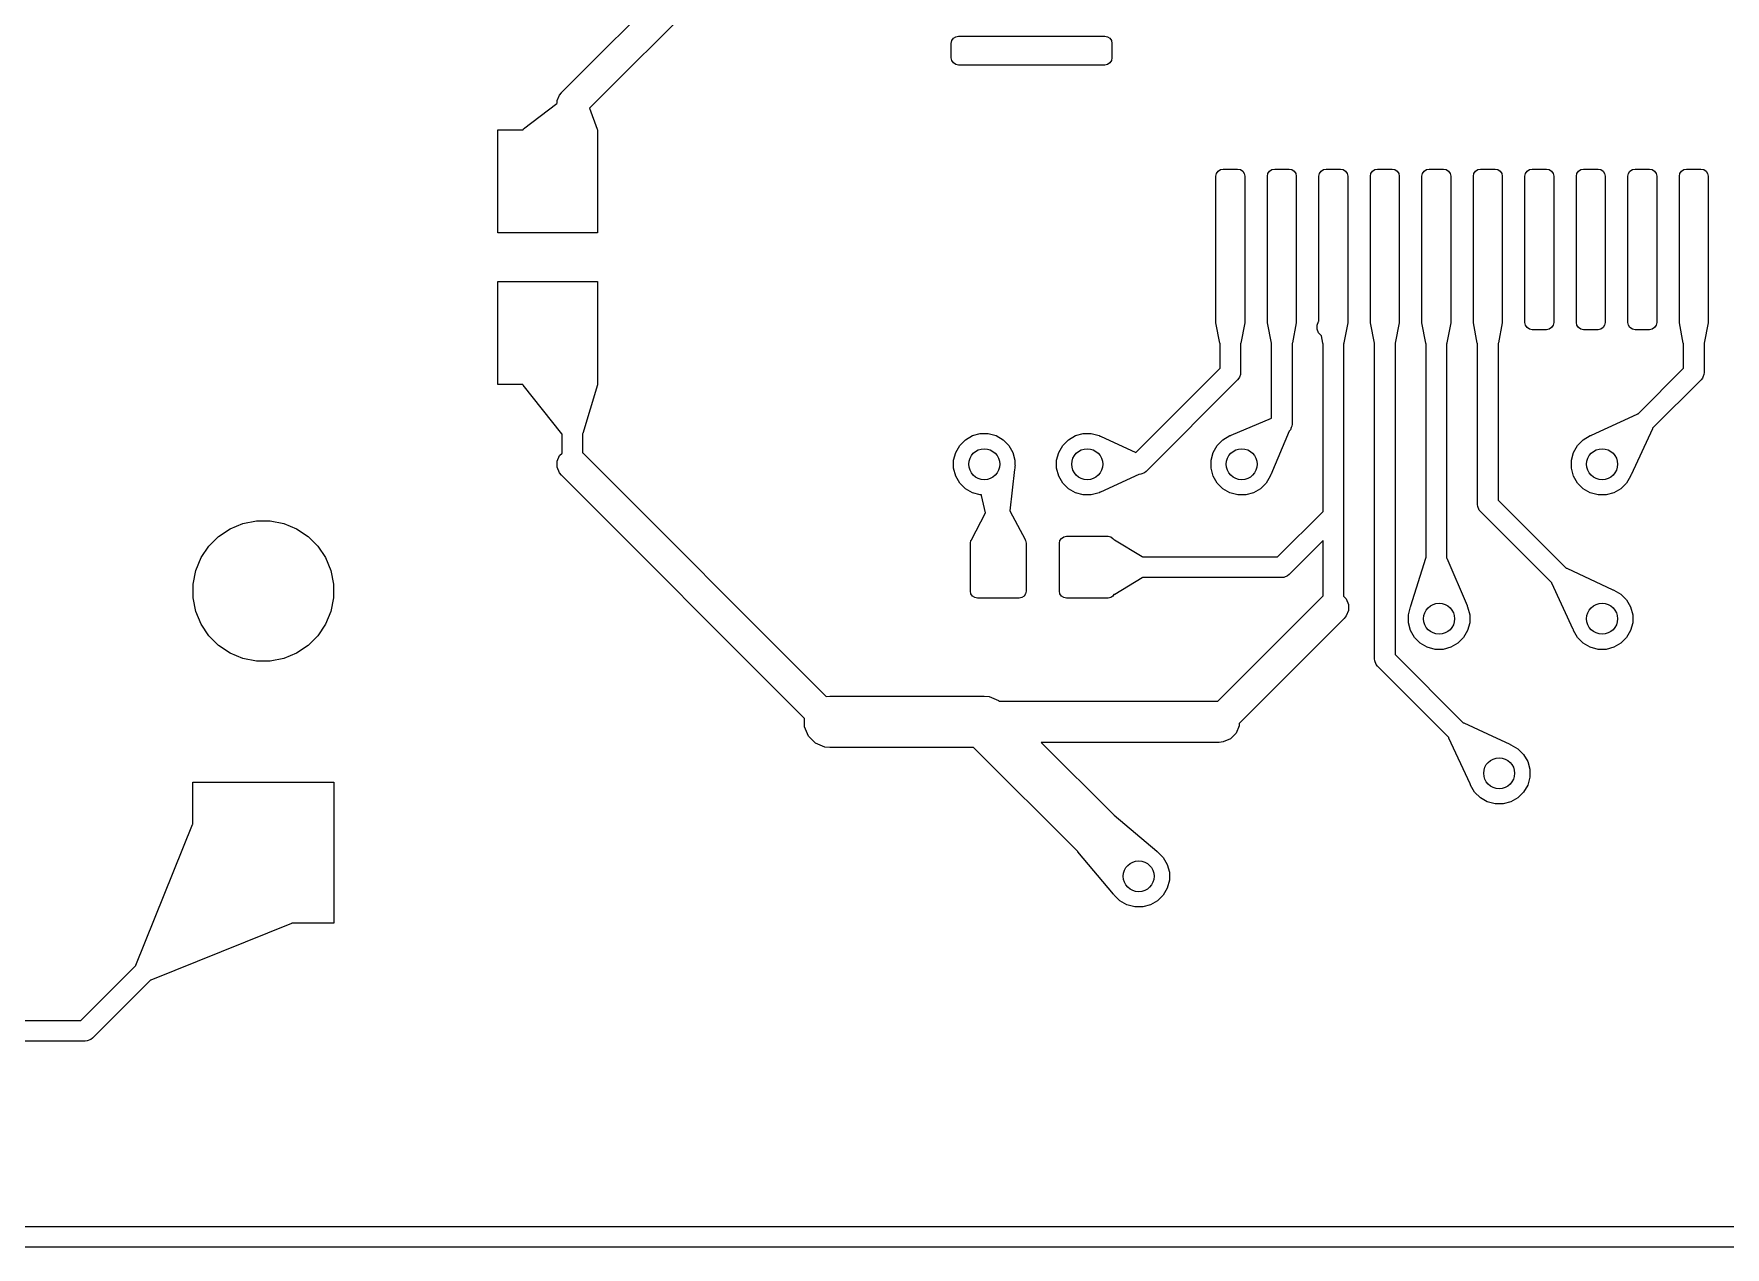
# Model space of a CAD drawing. Header units: inches. Extents: x 2.77 to 6.15, y -3.57 to -1.68.
# Drawn here: x 3.318 to 3.964, y -3.567 to -3.103 of the extents above; entities that cross this region are included whole.
import ezdxf

# ---------------------------------------------------------------- set-up
doc = ezdxf.new("R2010")
doc.units = ezdxf.units.IN
doc.header["$MEASUREMENT"] = 0
doc.layers.add('F.Cu', color=13, linetype='CONTINUOUS', true_color=0xc83434)

msp = doc.modelspace()

# ---------------------------------------------------------------- linework, layer by layer
at = {"layer": 'F.Cu', "linetype": 'CONTINUOUS'}
for p, q in [((3.52546, -3.11973), (3.59878, -3.04641)), ((3.60713, -3.05477), (3.53019, -3.1317)), ((3.6685, -3.10689), (3.66871, -3.10584)), ((3.6685, -3.1124), (3.6685, -3.10689)), ((3.66871, -3.10584), (3.66931, -3.10494)), ((3.66931, -3.10494), (3.67021, -3.10434)), ((3.67021, -3.10434), (3.67126, -3.10413)), ((3.67126, -3.10413), (3.72717, -3.10413)), ((3.72717, -3.10413), (3.72822, -3.10434)), ((3.72822, -3.10434), (3.72911, -3.10494)), ((3.72911, -3.10494), (3.72971, -3.10584)), ((3.72971, -3.10584), (3.72992, -3.10689)), ((3.72992, -3.10689), (3.72992, -3.1124)), ((3.66871, -3.11346), (3.6685, -3.1124)), ((3.66931, -3.11435), (3.66871, -3.11346)), ((3.67021, -3.11495), (3.66931, -3.11435)), ((3.67126, -3.11516), (3.67021, -3.11495)), ((3.72717, -3.11516), (3.67126, -3.11516)), ((3.72822, -3.11495), (3.72717, -3.11516)), ((3.72911, -3.11435), (3.72822, -3.11495)), ((3.72971, -3.11346), (3.72911, -3.11435)), ((3.72992, -3.1124), (3.72971, -3.11346)), ((3.51954, -3.12565), (3.52546, -3.11973)), ((3.52546, -3.11973), (3.52546, -3.11973)), ((3.51783, -3.12877), (3.51871, -3.12664)), ((3.51783, -3.12965), (3.51783, -3.12877)), ((3.51871, -3.12664), (3.51945, -3.12575)), ((3.51945, -3.12575), (3.51954, -3.12565)), ((3.51954, -3.12565), (3.51954, -3.12565)), ((3.505, -3.1396), (3.51772, -3.12992)), ((3.51772, -3.12992), (3.51783, -3.12965)), ((3.53019, -3.1317), (3.53316, -3.13968)), ((3.49508, -3.17933), (3.49508, -3.13996)), ((3.49508, -3.13996), (3.50483, -3.13996)), ((3.50483, -3.13983), (3.50485, -3.13979)), ((3.50483, -3.13996), (3.50483, -3.13983)), ((3.50485, -3.13979), (3.505, -3.1396)), ((3.53316, -3.13968), (3.53316, -3.13968)), ((3.53316, -3.13968), (3.53317, -3.13969)), ((3.53317, -3.13969), (3.5332, -3.13987)), ((3.5332, -3.13987), (3.53319, -3.13996)), ((3.53319, -3.13996), (3.53327, -3.13996)), ((3.53327, -3.13996), (3.53327, -3.17933)), ((3.77049, -3.15573), (3.77139, -3.15513)), ((3.77139, -3.15513), (3.77244, -3.15492)), ((3.77244, -3.15492), (3.77795, -3.15492)), ((3.77795, -3.15492), (3.77901, -3.15513)), ((3.77901, -3.15513), (3.7799, -3.15573)), ((3.79018, -3.15573), (3.79107, -3.15513)), ((3.79107, -3.15513), (3.79213, -3.15492)), ((3.79213, -3.15492), (3.79764, -3.15492)), ((3.79764, -3.15492), (3.79869, -3.15513)), ((3.79869, -3.15513), (3.79959, -3.15573)), ((3.80986, -3.15573), (3.81076, -3.15513)), ((3.81076, -3.15513), (3.81181, -3.15492)), ((3.81181, -3.15492), (3.81732, -3.15492)), ((3.81732, -3.15492), (3.81838, -3.15513)), ((3.81838, -3.15513), (3.81927, -3.15573)), ((3.82955, -3.15573), (3.83044, -3.15513)), ((3.83044, -3.15513), (3.8315, -3.15492)), ((3.8315, -3.15492), (3.83701, -3.15492)), ((3.83701, -3.15492), (3.83806, -3.15513)), ((3.83806, -3.15513), (3.83896, -3.15573)), ((3.84923, -3.15573), (3.85013, -3.15513)), ((3.85013, -3.15513), (3.85118, -3.15492)), ((3.85118, -3.15492), (3.85669, -3.15492)), ((3.85669, -3.15492), (3.85775, -3.15513)), ((3.85775, -3.15513), (3.85864, -3.15573)), ((3.86892, -3.15573), (3.86981, -3.15513)), ((3.86981, -3.15513), (3.87087, -3.15492)), ((3.87087, -3.15492), (3.87638, -3.15492)), ((3.87638, -3.15492), (3.87743, -3.15513)), ((3.87743, -3.15513), (3.87833, -3.15573)), ((3.8886, -3.15573), (3.8895, -3.15513)), ((3.8895, -3.15513), (3.89055, -3.15492)), ((3.89055, -3.15492), (3.89606, -3.15492)), ((3.89606, -3.15492), (3.89712, -3.15513)), ((3.89712, -3.15513), (3.89801, -3.15573)), ((3.90829, -3.15573), (3.90918, -3.15513)), ((3.90918, -3.15513), (3.91024, -3.15492)), ((3.91024, -3.15492), (3.91575, -3.15492)), ((3.91575, -3.15492), (3.9168, -3.15513)), ((3.9168, -3.15513), (3.9177, -3.15573)), ((3.92797, -3.15573), (3.92887, -3.15513)), ((3.92887, -3.15513), (3.92992, -3.15492)), ((3.92992, -3.15492), (3.93543, -3.15492)), ((3.93543, -3.15492), (3.93649, -3.15513)), ((3.93649, -3.15513), (3.93738, -3.15573)), ((3.94766, -3.15573), (3.94855, -3.15513)), ((3.94855, -3.15513), (3.94961, -3.15492)), ((3.94961, -3.15492), (3.95512, -3.15492)), ((3.95512, -3.15492), (3.95617, -3.15513)), ((3.95617, -3.15513), (3.95707, -3.15573)), ((3.76969, -3.15768), (3.76989, -3.15662)), ((3.76969, -3.21358), (3.76969, -3.15768)), ((3.76989, -3.15662), (3.77049, -3.15573)), ((3.7799, -3.15573), (3.7805, -3.15662)), ((3.7805, -3.15662), (3.78071, -3.15768)), ((3.78071, -3.15768), (3.78071, -3.21358)), ((3.78937, -3.15768), (3.78958, -3.15662)), ((3.78937, -3.21358), (3.78937, -3.15768)), ((3.78958, -3.15662), (3.79018, -3.15573)), ((3.79959, -3.15573), (3.80018, -3.15662)), ((3.80018, -3.15662), (3.80039, -3.15768)), ((3.80039, -3.15768), (3.80039, -3.21358)), ((3.80906, -3.15768), (3.80926, -3.15662)), ((3.80906, -3.21302), (3.80906, -3.15768)), ((3.80926, -3.15662), (3.80986, -3.15573)), ((3.81927, -3.15573), (3.81987, -3.15662)), ((3.81987, -3.15662), (3.82008, -3.15768)), ((3.82008, -3.15768), (3.82008, -3.21358)), ((3.82874, -3.15768), (3.82895, -3.15662)), ((3.82874, -3.21358), (3.82874, -3.15768)), ((3.82895, -3.15662), (3.82955, -3.15573)), ((3.83896, -3.15573), (3.83955, -3.15662)), ((3.83955, -3.15662), (3.83976, -3.15768)), ((3.83976, -3.15768), (3.83976, -3.21358)), ((3.84843, -3.15768), (3.84863, -3.15662)), ((3.84843, -3.21358), (3.84843, -3.15768)), ((3.84863, -3.15662), (3.84923, -3.15573)), ((3.85864, -3.15573), (3.85924, -3.15662)), ((3.85924, -3.15662), (3.85945, -3.15768)), ((3.85945, -3.15768), (3.85945, -3.21358)), ((3.86811, -3.15768), (3.86832, -3.15662)), ((3.86811, -3.21358), (3.86811, -3.15768)), ((3.86832, -3.15662), (3.86892, -3.15573)), ((3.87833, -3.15573), (3.87892, -3.15662)), ((3.87892, -3.15662), (3.87913, -3.15768)), ((3.87913, -3.15768), (3.87913, -3.21358)), ((3.8878, -3.15768), (3.88801, -3.15662)), ((3.8878, -3.21358), (3.8878, -3.15768)), ((3.88801, -3.15662), (3.8886, -3.15573)), ((3.89801, -3.15573), (3.89861, -3.15662)), ((3.89861, -3.15662), (3.89882, -3.15768)), ((3.89882, -3.15768), (3.89882, -3.21358)), ((3.90748, -3.15768), (3.90769, -3.15662)), ((3.90748, -3.21358), (3.90748, -3.15768)), ((3.90769, -3.15662), (3.90829, -3.15573)), ((3.9177, -3.15573), (3.91829, -3.15662)), ((3.91829, -3.15662), (3.9185, -3.15768)), ((3.9185, -3.15768), (3.9185, -3.21358)), ((3.92717, -3.15768), (3.92738, -3.15662)), ((3.92717, -3.21358), (3.92717, -3.15768)), ((3.92738, -3.15662), (3.92797, -3.15573)), ((3.93738, -3.15573), (3.93798, -3.15662)), ((3.93798, -3.15662), (3.93819, -3.15768)), ((3.93819, -3.15768), (3.93819, -3.21358)), ((3.94685, -3.15768), (3.94706, -3.15662)), ((3.94685, -3.21358), (3.94685, -3.15768)), ((3.94706, -3.15662), (3.94766, -3.15573)), ((3.95707, -3.15573), (3.95766, -3.15662)), ((3.95766, -3.15662), (3.95787, -3.15768)), ((3.95787, -3.15768), (3.95787, -3.21358)), ((3.53327, -3.17933), (3.49508, -3.17933)), ((3.49508, -3.2372), (3.49508, -3.19783)), ((3.49508, -3.19783), (3.53327, -3.19783)), ((3.53327, -3.19783), (3.53327, -3.2372)), ((3.7697, -3.21367), (3.76969, -3.21358)), ((3.77119, -3.22148), (3.7697, -3.21367)), ((3.7697, -3.21367), (3.7697, -3.21367)), ((3.78069, -3.21367), (3.77921, -3.22148)), ((3.78071, -3.21358), (3.78069, -3.21367)), ((3.78069, -3.21367), (3.78069, -3.21367)), ((3.78939, -3.2137), (3.78937, -3.21358)), ((3.80039, -3.21358), (3.80037, -3.2137)), ((3.80834, -3.21459), (3.80893, -3.21317)), ((3.80893, -3.21317), (3.80906, -3.21302)), ((3.82008, -3.21358), (3.82005, -3.2137)), ((3.82876, -3.21367), (3.82874, -3.21358)), ((3.83024, -3.22148), (3.82876, -3.21367)), ((3.82876, -3.21367), (3.82876, -3.21367)), ((3.83975, -3.21367), (3.83826, -3.22148)), ((3.83976, -3.21358), (3.83975, -3.21367)), ((3.83975, -3.21367), (3.83975, -3.21367)), ((3.84845, -3.2137), (3.84843, -3.21358)), ((3.85945, -3.21358), (3.85942, -3.2137)), ((3.86813, -3.2137), (3.86811, -3.21358)), ((3.87913, -3.21358), (3.87911, -3.2137)), ((3.88801, -3.21464), (3.8878, -3.21358)), ((3.89882, -3.21358), (3.89861, -3.21464)), ((3.90769, -3.21464), (3.90748, -3.21358)), ((3.9185, -3.21358), (3.91829, -3.21464)), ((3.92738, -3.21464), (3.92717, -3.21358)), ((3.93819, -3.21358), (3.93798, -3.21464)), ((3.94687, -3.21367), (3.94685, -3.21358)), ((3.94835, -3.22148), (3.94687, -3.21367)), ((3.94687, -3.21367), (3.94687, -3.21367)), ((3.95786, -3.21367), (3.95637, -3.22148)), ((3.95787, -3.21358), (3.95786, -3.21367)), ((3.95786, -3.21367), (3.95786, -3.21367)), ((3.7894, -3.21371), (3.78939, -3.2137)), ((3.79086, -3.22141), (3.7894, -3.21371)), ((3.80037, -3.21371), (3.79891, -3.22139)), ((3.80037, -3.2137), (3.80037, -3.21371)), ((3.80834, -3.21612), (3.80834, -3.21459)), ((3.80893, -3.21754), (3.80834, -3.21612)), ((3.81002, -3.21863), (3.80893, -3.21754)), ((3.81055, -3.22141), (3.81002, -3.21863)), ((3.82005, -3.21371), (3.81859, -3.22139)), ((3.82005, -3.2137), (3.82005, -3.21371)), ((3.84845, -3.21371), (3.84845, -3.2137)), ((3.84992, -3.22141), (3.84845, -3.21371)), ((3.85942, -3.21371), (3.85796, -3.22139)), ((3.85942, -3.2137), (3.85942, -3.21371)), ((3.86814, -3.21371), (3.86813, -3.2137)), ((3.8696, -3.22141), (3.86814, -3.21371)), ((3.87911, -3.21371), (3.87765, -3.22139)), ((3.87911, -3.2137), (3.87911, -3.21371)), ((3.8886, -3.21553), (3.88801, -3.21464)), ((3.8895, -3.21613), (3.8886, -3.21553)), ((3.89055, -3.21634), (3.8895, -3.21613)), ((3.89606, -3.21634), (3.89055, -3.21634)), ((3.89712, -3.21613), (3.89606, -3.21634)), ((3.89801, -3.21553), (3.89712, -3.21613)), ((3.89861, -3.21464), (3.89801, -3.21553)), ((3.90829, -3.21553), (3.90769, -3.21464)), ((3.90918, -3.21613), (3.90829, -3.21553)), ((3.91024, -3.21634), (3.90918, -3.21613)), ((3.91575, -3.21634), (3.91024, -3.21634)), ((3.9168, -3.21613), (3.91575, -3.21634)), ((3.9177, -3.21553), (3.9168, -3.21613)), ((3.91829, -3.21464), (3.9177, -3.21553)), ((3.92797, -3.21553), (3.92738, -3.21464)), ((3.92887, -3.21613), (3.92797, -3.21553)), ((3.92992, -3.21634), (3.92887, -3.21613)), ((3.93543, -3.21634), (3.92992, -3.21634)), ((3.93649, -3.21613), (3.93543, -3.21634)), ((3.93738, -3.21553), (3.93649, -3.21613)), ((3.93798, -3.21464), (3.93738, -3.21553)), ((3.77126, -3.22161), (3.77119, -3.22148)), ((3.77126, -3.23105), (3.77126, -3.22161)), ((3.77921, -3.22148), (3.77913, -3.22158)), ((3.77913, -3.22158), (3.77913, -3.23268)), ((3.79091, -3.22154), (3.79086, -3.22141)), ((3.79091, -3.22155), (3.79091, -3.22154)), ((3.79092, -3.22157), (3.79091, -3.22155)), ((3.79094, -3.22159), (3.79092, -3.22157)), ((3.79094, -3.25007), (3.79094, -3.22159)), ((3.79884, -3.22155), (3.79882, -3.22158)), ((3.79882, -3.22158), (3.79882, -3.25236)), ((3.79891, -3.22139), (3.79884, -3.22155)), ((3.81059, -3.22154), (3.81055, -3.22141)), ((3.8106, -3.22155), (3.81059, -3.22154)), ((3.81061, -3.22157), (3.8106, -3.22155)), ((3.81063, -3.22159), (3.81061, -3.22157)), ((3.81063, -3.28577), (3.81063, -3.22159)), ((3.81853, -3.22155), (3.8185, -3.22158)), ((3.8185, -3.22158), (3.8185, -3.2874)), ((3.81859, -3.22139), (3.81853, -3.22155)), ((3.83031, -3.22161), (3.83024, -3.22148)), ((3.83031, -3.34213), (3.83031, -3.22161)), ((3.83826, -3.22148), (3.83819, -3.22158)), ((3.83819, -3.22158), (3.83819, -3.3405)), ((3.84996, -3.22154), (3.84992, -3.22141)), ((3.84997, -3.22155), (3.84996, -3.22154)), ((3.84998, -3.22157), (3.84997, -3.22155)), ((3.85, -3.22159), (3.84998, -3.22157)), ((3.85, -3.30345), (3.85, -3.22159)), ((3.8579, -3.22155), (3.85787, -3.22158)), ((3.85787, -3.22158), (3.85787, -3.30344)), ((3.85796, -3.22139), (3.8579, -3.22155)), ((3.86965, -3.22154), (3.8696, -3.22141)), ((3.86965, -3.22155), (3.86965, -3.22154)), ((3.86966, -3.22157), (3.86965, -3.22155)), ((3.86969, -3.22159), (3.86966, -3.22157)), ((3.86969, -3.28307), (3.86969, -3.22159)), ((3.87758, -3.22155), (3.87756, -3.22158)), ((3.87756, -3.22158), (3.87756, -3.28144)), ((3.87765, -3.22139), (3.87758, -3.22155)), ((3.94843, -3.22161), (3.94835, -3.22148)), ((3.94843, -3.23105), (3.94843, -3.22161)), ((3.95637, -3.22148), (3.9563, -3.22158)), ((3.9563, -3.22158), (3.9563, -3.23268)), ((3.73904, -3.26327), (3.77126, -3.23105)), ((3.77913, -3.23268), (3.77906, -3.23345)), ((3.93104, -3.24843), (3.94843, -3.23105)), ((3.9563, -3.23268), (3.95622, -3.23345)), ((3.50469, -3.2372), (3.49508, -3.2372)), ((3.50478, -3.23752), (3.50469, -3.2372)), ((3.51955, -3.25612), (3.50478, -3.23752)), ((3.53322, -3.23738), (3.52766, -3.25597)), ((3.53327, -3.2372), (3.5332, -3.2372)), ((3.5332, -3.2372), (3.53322, -3.23738)), ((3.77798, -3.23546), (3.74294, -3.2705)), ((3.77847, -3.23486), (3.77798, -3.23546)), ((3.77865, -3.23444), (3.77847, -3.23486)), ((3.77906, -3.23345), (3.77865, -3.23444)), ((3.95515, -3.23546), (3.9366, -3.254)), ((3.95564, -3.23486), (3.95515, -3.23546)), ((3.95581, -3.23444), (3.95564, -3.23486)), ((3.95622, -3.23345), (3.95581, -3.23444)), ((3.77551, -3.25659), (3.79094, -3.25007)), ((3.79882, -3.25236), (3.79874, -3.25313)), ((3.91328, -3.25658), (3.93068, -3.24853)), ((3.93068, -3.24853), (3.9308, -3.24847)), ((3.9308, -3.24847), (3.93097, -3.24843)), ((3.93097, -3.24843), (3.93104, -3.24843)), ((3.51958, -3.25616), (3.51955, -3.25612)), ((3.51969, -3.25621), (3.51958, -3.25616)), ((3.51969, -3.26346), (3.51969, -3.25621)), ((3.52766, -3.25597), (3.52756, -3.25609)), ((3.52756, -3.25609), (3.52756, -3.26334)), ((3.67173, -3.26053), (3.67391, -3.25835)), ((3.67391, -3.25835), (3.67658, -3.2568)), ((3.67658, -3.2568), (3.67956, -3.25601)), ((3.67956, -3.25601), (3.68264, -3.25601)), ((3.68264, -3.25601), (3.68562, -3.2568)), ((3.68562, -3.2568), (3.68829, -3.25835)), ((3.68829, -3.25835), (3.69047, -3.26053)), ((3.7111, -3.26053), (3.71328, -3.25835)), ((3.71328, -3.25835), (3.71595, -3.2568)), ((3.71595, -3.2568), (3.71893, -3.25601)), ((3.71893, -3.25601), (3.72201, -3.25601)), ((3.72201, -3.25601), (3.72499, -3.2568)), ((3.72499, -3.2568), (3.72533, -3.257)), ((3.72533, -3.257), (3.7255, -3.25704)), ((3.7255, -3.25704), (3.73904, -3.26327)), ((3.77016, -3.26053), (3.77234, -3.25835)), ((3.77234, -3.25835), (3.77501, -3.2568)), ((3.77501, -3.2568), (3.77534, -3.25672)), ((3.77534, -3.25672), (3.77536, -3.25669)), ((3.77536, -3.25669), (3.77551, -3.25659)), ((3.79766, -3.25515), (3.79065, -3.27174)), ((3.79767, -3.25515), (3.79766, -3.25515)), ((3.79816, -3.25455), (3.79767, -3.25515)), ((3.79767, -3.25515), (3.79767, -3.25515)), ((3.7985, -3.25373), (3.79816, -3.25455)), ((3.79874, -3.25313), (3.7985, -3.25373)), ((3.90795, -3.26053), (3.91013, -3.25835)), ((3.91013, -3.25835), (3.9128, -3.2568)), ((3.9128, -3.2568), (3.9131, -3.25673)), ((3.9131, -3.25673), (3.91314, -3.25668)), ((3.91314, -3.25668), (3.91328, -3.25658)), ((3.93658, -3.25421), (3.92846, -3.27176)), ((3.93659, -3.25419), (3.93658, -3.25421)), ((3.93661, -3.25412), (3.93659, -3.25418)), ((3.93659, -3.25418), (3.93659, -3.25419)), ((3.93659, -3.25419), (3.93659, -3.25419)), ((3.9366, -3.254), (3.93661, -3.25411)), ((3.93661, -3.25411), (3.93661, -3.25412)), ((3.51783, -3.26656), (3.51871, -3.26444)), ((3.51871, -3.26444), (3.51969, -3.26346)), ((3.52756, -3.26334), (3.5278, -3.26354)), ((3.5278, -3.26354), (3.62069, -3.35643)), ((3.66939, -3.26617), (3.67019, -3.2632)), ((3.67019, -3.2632), (3.67173, -3.26053)), ((3.69047, -3.26053), (3.69201, -3.2632)), ((3.69201, -3.2632), (3.69281, -3.26617)), ((3.70876, -3.26617), (3.70956, -3.2632)), ((3.70956, -3.2632), (3.7111, -3.26053)), ((3.76782, -3.26617), (3.76862, -3.2632)), ((3.76862, -3.2632), (3.77016, -3.26053)), ((3.90561, -3.26617), (3.90641, -3.2632)), ((3.90641, -3.2632), (3.90795, -3.26053)), ((3.51783, -3.26887), (3.51783, -3.26656)), ((3.51871, -3.271), (3.51783, -3.26887)), ((3.51945, -3.27189), (3.51871, -3.271)), ((3.66939, -3.26926), (3.66939, -3.26617)), ((3.67019, -3.27224), (3.66939, -3.26926)), ((3.69268, -3.26973), (3.69089, -3.28558)), ((3.69281, -3.26926), (3.69268, -3.26973)), ((3.69281, -3.26617), (3.69281, -3.2679)), ((3.69281, -3.2679), (3.69287, -3.26813)), ((3.69287, -3.26813), (3.69281, -3.26861)), ((3.69281, -3.26861), (3.69281, -3.26926)), ((3.70876, -3.26926), (3.70876, -3.26617)), ((3.70956, -3.27224), (3.70876, -3.26926)), ((3.74016, -3.27165), (3.72551, -3.27839)), ((3.74093, -3.27158), (3.74016, -3.27165)), ((3.74016, -3.27165), (3.74016, -3.27165)), ((3.74234, -3.27099), (3.74093, -3.27158)), ((3.74294, -3.2705), (3.74234, -3.27099)), ((3.76782, -3.26926), (3.76782, -3.26617)), ((3.76862, -3.27224), (3.76782, -3.26926)), ((3.79055, -3.27188), (3.79053, -3.27191)), ((3.79065, -3.27174), (3.79055, -3.27188)), ((3.90561, -3.26926), (3.90561, -3.26617)), ((3.90641, -3.27224), (3.90561, -3.26926)), ((3.92846, -3.27176), (3.92835, -3.2719)), ((3.61239, -3.36484), (3.51945, -3.27189)), ((3.67173, -3.27491), (3.67019, -3.27224)), ((3.67391, -3.27709), (3.67173, -3.27491)), ((3.67658, -3.27863), (3.67391, -3.27709)), ((3.7111, -3.27491), (3.70956, -3.27224)), ((3.71328, -3.27709), (3.7111, -3.27491)), ((3.71595, -3.27863), (3.71328, -3.27709)), ((3.77016, -3.27491), (3.76862, -3.27224)), ((3.77234, -3.27709), (3.77016, -3.27491)), ((3.77501, -3.27863), (3.77234, -3.27709)), ((3.78672, -3.27709), (3.78405, -3.27863)), ((3.7889, -3.27491), (3.78672, -3.27709)), ((3.79044, -3.27224), (3.7889, -3.27491)), ((3.79053, -3.27191), (3.79044, -3.27224)), ((3.90795, -3.27491), (3.90641, -3.27224)), ((3.91013, -3.27709), (3.90795, -3.27491)), ((3.9128, -3.27863), (3.91013, -3.27709)), ((3.92451, -3.27709), (3.92184, -3.27863)), ((3.92669, -3.27491), (3.92451, -3.27709)), ((3.92823, -3.27224), (3.92669, -3.27491)), ((3.92832, -3.27193), (3.92823, -3.27224)), ((3.92835, -3.2719), (3.92832, -3.27193)), ((3.67956, -3.27943), (3.67658, -3.27863)), ((3.68006, -3.27943), (3.67956, -3.27943)), ((3.68004, -3.27964), (3.68006, -3.27943)), ((3.68164, -3.28631), (3.68004, -3.27964)), ((3.71893, -3.27943), (3.71595, -3.27863)), ((3.72201, -3.27943), (3.71893, -3.27943)), ((3.72499, -3.27863), (3.72201, -3.27943)), ((3.72533, -3.27843), (3.72499, -3.27863)), ((3.72551, -3.27839), (3.72533, -3.27843)), ((3.72533, -3.27843), (3.72533, -3.27843)), ((3.77799, -3.27943), (3.77501, -3.27863)), ((3.78107, -3.27943), (3.77799, -3.27943)), ((3.78405, -3.27863), (3.78107, -3.27943)), ((3.86976, -3.28384), (3.86969, -3.28307)), ((3.87035, -3.28526), (3.86976, -3.28384)), ((3.87756, -3.28144), (3.90357, -3.30745)), ((3.91578, -3.27943), (3.9128, -3.27863)), ((3.91886, -3.27943), (3.91578, -3.27943)), ((3.92184, -3.27863), (3.91886, -3.27943)), ((3.3928, -3.29236), (3.39768, -3.29033)), ((3.39768, -3.29033), (3.40287, -3.2893)), ((3.40287, -3.2893), (3.40816, -3.2893)), ((3.40816, -3.2893), (3.41334, -3.29033)), ((3.41334, -3.29033), (3.41822, -3.29236)), ((3.67622, -3.29656), (3.68164, -3.28631)), ((3.69089, -3.28558), (3.69668, -3.29653)), ((3.79325, -3.30315), (3.81063, -3.28577)), ((3.8185, -3.2874), (3.8185, -3.31819)), ((3.87084, -3.28585), (3.87035, -3.28526)), ((3.89804, -3.31305), (3.87084, -3.28585)), ((3.38466, -3.29903), (3.3884, -3.29529)), ((3.3884, -3.29529), (3.3928, -3.29236)), ((3.41822, -3.29236), (3.42262, -3.29529)), ((3.42262, -3.29529), (3.42636, -3.29903)), ((3.67583, -3.29793), (3.67603, -3.29692)), ((3.67603, -3.29692), (3.67617, -3.2967)), ((3.67617, -3.29668), (3.67618, -3.29667)), ((3.67617, -3.2967), (3.67617, -3.29668)), ((3.67618, -3.29667), (3.67622, -3.29656)), ((3.69668, -3.29653), (3.69672, -3.29668)), ((3.69672, -3.29668), (3.69688, -3.29692)), ((3.69688, -3.29692), (3.69709, -3.29793)), ((3.70984, -3.29793), (3.71004, -3.29692)), ((3.71004, -3.29692), (3.71062, -3.29605)), ((3.71062, -3.29605), (3.71148, -3.29548)), ((3.71148, -3.29548), (3.7125, -3.29528)), ((3.7125, -3.29528), (3.72844, -3.29528)), ((3.72844, -3.29528), (3.72946, -3.29548)), ((3.72946, -3.29548), (3.73032, -3.29605)), ((3.73032, -3.29605), (3.73071, -3.29663)), ((3.73071, -3.29663), (3.73082, -3.29662)), ((3.73082, -3.29662), (3.73085, -3.29663)), ((3.73085, -3.29663), (3.73096, -3.29668)), ((3.73096, -3.29668), (3.74143, -3.30297)), ((3.81063, -3.29691), (3.79767, -3.30987)), ((3.81063, -3.31807), (3.81063, -3.29691)), ((3.3797, -3.30831), (3.38173, -3.30343)), ((3.38173, -3.30343), (3.38466, -3.29903)), ((3.42636, -3.29903), (3.4293, -3.30343)), ((3.4293, -3.30343), (3.43132, -3.30831)), ((3.67583, -3.31624), (3.67583, -3.29793)), ((3.69709, -3.29793), (3.69709, -3.31624)), ((3.70984, -3.31624), (3.70984, -3.29793)), ((3.74143, -3.30297), (3.74156, -3.30309)), ((3.74156, -3.30309), (3.74161, -3.30315)), ((3.74161, -3.30315), (3.79325, -3.30315)), ((3.84423, -3.3218), (3.84987, -3.30366)), ((3.84987, -3.30366), (3.84996, -3.3035)), ((3.84996, -3.3035), (3.85, -3.30345)), ((3.85787, -3.30344), (3.85801, -3.30358)), ((3.85801, -3.30358), (3.86569, -3.32173)), ((3.37867, -3.3135), (3.3797, -3.30831)), ((3.43132, -3.30831), (3.43235, -3.3135)), ((3.79707, -3.31036), (3.79565, -3.31095)), ((3.79767, -3.30987), (3.79707, -3.31036)), ((3.90357, -3.30745), (3.90357, -3.30745)), ((3.90357, -3.30745), (3.90377, -3.30749)), ((3.90377, -3.30749), (3.92145, -3.31568)), ((3.37867, -3.31879), (3.37867, -3.3135)), ((3.43235, -3.3135), (3.43235, -3.31879)), ((3.67603, -3.31726), (3.67583, -3.31624)), ((3.69709, -3.31624), (3.69688, -3.31726)), ((3.71004, -3.31726), (3.70984, -3.31624)), ((3.74146, -3.31119), (3.73099, -3.31748)), ((3.7416, -3.31102), (3.74146, -3.31119)), ((3.79488, -3.31102), (3.7416, -3.31102)), ((3.79565, -3.31095), (3.79488, -3.31102)), ((3.89804, -3.31322), (3.89804, -3.31305)), ((3.90623, -3.33089), (3.89804, -3.31322)), ((3.92145, -3.31568), (3.92154, -3.31578)), ((3.92154, -3.31578), (3.92184, -3.31586)), ((3.92184, -3.31586), (3.92451, -3.3174)), ((3.3797, -3.32397), (3.37867, -3.31879)), ((3.43235, -3.31879), (3.43132, -3.32397)), ((3.67661, -3.31812), (3.67603, -3.31726)), ((3.67747, -3.3187), (3.67661, -3.31812)), ((3.67848, -3.3189), (3.67747, -3.3187)), ((3.69443, -3.3189), (3.67848, -3.3189)), ((3.69545, -3.3187), (3.69443, -3.3189)), ((3.69631, -3.31812), (3.69545, -3.3187)), ((3.69688, -3.31726), (3.69631, -3.31812)), ((3.71062, -3.31812), (3.71004, -3.31726)), ((3.71148, -3.3187), (3.71062, -3.31812)), ((3.7125, -3.3189), (3.71148, -3.3187)), ((3.72844, -3.3189), (3.7125, -3.3189)), ((3.72946, -3.3187), (3.72844, -3.3189)), ((3.73032, -3.31812), (3.72946, -3.3187)), ((3.7307, -3.31755), (3.73032, -3.31812)), ((3.73072, -3.31756), (3.7307, -3.31755)), ((3.73082, -3.31754), (3.73072, -3.31756)), ((3.73099, -3.31748), (3.73082, -3.31754)), ((3.77039, -3.35827), (3.81039, -3.31827)), ((3.81039, -3.31827), (3.81063, -3.31807)), ((3.8185, -3.31819), (3.81948, -3.31916)), ((3.81948, -3.31916), (3.82036, -3.32129)), ((3.82036, -3.32359), (3.81948, -3.32572)), ((3.82036, -3.32129), (3.82036, -3.32359)), ((3.84329, -3.32523), (3.84409, -3.32225)), ((3.84409, -3.32225), (3.84422, -3.32202)), ((3.84421, -3.32194), (3.84423, -3.3218)), ((3.84421, -3.32199), (3.84421, -3.32194)), ((3.84422, -3.32202), (3.84421, -3.32199)), ((3.86569, -3.32173), (3.86573, -3.32191)), ((3.86573, -3.32191), (3.86573, -3.32193)), ((3.86573, -3.32193), (3.86591, -3.32225)), ((3.86591, -3.32225), (3.86671, -3.32523)), ((3.92451, -3.3174), (3.92669, -3.31958)), ((3.92669, -3.31958), (3.92823, -3.32225)), ((3.92823, -3.32225), (3.92903, -3.32523)), ((3.38173, -3.32885), (3.3797, -3.32397)), ((3.38466, -3.33325), (3.38173, -3.32885)), ((3.4293, -3.32885), (3.42636, -3.33325)), ((3.43132, -3.32397), (3.4293, -3.32885)), ((3.81874, -3.32662), (3.77859, -3.36677)), ((3.81948, -3.32572), (3.81874, -3.32662)), ((3.84329, -3.32831), (3.84329, -3.32523)), ((3.84409, -3.33129), (3.84329, -3.32831)), ((3.86671, -3.32831), (3.86591, -3.33129)), ((3.86671, -3.32523), (3.86671, -3.32831)), ((3.92903, -3.32831), (3.92823, -3.33129)), ((3.92903, -3.32523), (3.92903, -3.32831)), ((3.3884, -3.33699), (3.38466, -3.33325)), ((3.42636, -3.33325), (3.42262, -3.33699)), ((3.84563, -3.33396), (3.84409, -3.33129)), ((3.84781, -3.33614), (3.84563, -3.33396)), ((3.85048, -3.33768), (3.84781, -3.33614)), ((3.86219, -3.33614), (3.85952, -3.33768)), ((3.86437, -3.33396), (3.86219, -3.33614)), ((3.86591, -3.33129), (3.86437, -3.33396)), ((3.90633, -3.331), (3.90623, -3.33089)), ((3.90641, -3.33129), (3.90633, -3.331)), ((3.90795, -3.33396), (3.90641, -3.33129)), ((3.91013, -3.33614), (3.90795, -3.33396)), ((3.9128, -3.33768), (3.91013, -3.33614)), ((3.92451, -3.33614), (3.92184, -3.33768)), ((3.92669, -3.33396), (3.92451, -3.33614)), ((3.92823, -3.33129), (3.92669, -3.33396)), ((3.3928, -3.33993), (3.3884, -3.33699)), ((3.39768, -3.34195), (3.3928, -3.33993)), ((3.40287, -3.34298), (3.39768, -3.34195)), ((3.40816, -3.34298), (3.40287, -3.34298)), ((3.41334, -3.34195), (3.40816, -3.34298)), ((3.41822, -3.33993), (3.41334, -3.34195)), ((3.42262, -3.33699), (3.41822, -3.33993)), ((3.83039, -3.34289), (3.83031, -3.34213)), ((3.83098, -3.34431), (3.83039, -3.34289)), ((3.83819, -3.3405), (3.86424, -3.36654)), ((3.85346, -3.33848), (3.85048, -3.33768)), ((3.85654, -3.33848), (3.85346, -3.33848)), ((3.85952, -3.33768), (3.85654, -3.33848)), ((3.91578, -3.33848), (3.9128, -3.33768)), ((3.91886, -3.33848), (3.91578, -3.33848)), ((3.92184, -3.33768), (3.91886, -3.33848)), ((3.83147, -3.34491), (3.83098, -3.34431)), ((3.85867, -3.37211), (3.83147, -3.34491)), ((3.62069, -3.35643), (3.62205, -3.3563)), ((3.62205, -3.3563), (3.6811, -3.3563)), ((3.6811, -3.3563), (3.68302, -3.35649)), ((3.68302, -3.35649), (3.68657, -3.35796)), ((3.68657, -3.35796), (3.68657, -3.35796)), ((3.68657, -3.35796), (3.68695, -3.35827)), ((3.68695, -3.35827), (3.77039, -3.35827)), ((3.61239, -3.36806), (3.61239, -3.36484)), ((3.61386, -3.37161), (3.61239, -3.36806)), ((3.77859, -3.36768), (3.77741, -3.37052)), ((3.77859, -3.36677), (3.77859, -3.36768)), ((3.86424, -3.36654), (3.86435, -3.36654)), ((3.86435, -3.36654), (3.86435, -3.36654)), ((3.86435, -3.36654), (3.86444, -3.36657)), ((3.86444, -3.36657), (3.87355, -3.37078)), ((3.61658, -3.37433), (3.61386, -3.37161)), ((3.62013, -3.3758), (3.61658, -3.37433)), ((3.77087, -3.37402), (3.7029, -3.37402)), ((3.7029, -3.37402), (3.73073, -3.40185)), ((3.7724, -3.37386), (3.77087, -3.37402)), ((3.77524, -3.37269), (3.7724, -3.37386)), ((3.77741, -3.37052), (3.77524, -3.37269)), ((3.85867, -3.37218), (3.85867, -3.37211)), ((3.85871, -3.37235), (3.85867, -3.37218)), ((3.86682, -3.38987), (3.85871, -3.37235)), ((3.87355, -3.37078), (3.88199, -3.37469)), ((3.88199, -3.37469), (3.88214, -3.3748)), ((3.88214, -3.3748), (3.88217, -3.37483)), ((3.88217, -3.37483), (3.88247, -3.37491)), ((3.88247, -3.37491), (3.88514, -3.37646)), ((3.62205, -3.37598), (3.62013, -3.3758)), ((3.67703, -3.37598), (3.62205, -3.37598)), ((3.71682, -3.41577), (3.67703, -3.37598)), ((3.88514, -3.37646), (3.88732, -3.37864)), ((3.88732, -3.37864), (3.88886, -3.38131)), ((3.88886, -3.38131), (3.88966, -3.38429)), ((3.88966, -3.38737), (3.88886, -3.39035)), ((3.88966, -3.38429), (3.88966, -3.38737)), ((3.37854, -3.40523), (3.37854, -3.38917)), ((3.37854, -3.38917), (3.43248, -3.38917)), ((3.43248, -3.38917), (3.43248, -3.44311)), ((3.86692, -3.39001), (3.86682, -3.38987)), ((3.86696, -3.39005), (3.86692, -3.39001)), ((3.86704, -3.39035), (3.86696, -3.39005)), ((3.86858, -3.39302), (3.86704, -3.39035)), ((3.87076, -3.3952), (3.86858, -3.39302)), ((3.88732, -3.39302), (3.88514, -3.3952)), ((3.88886, -3.39035), (3.88732, -3.39302)), ((3.87343, -3.39674), (3.87076, -3.3952)), ((3.87641, -3.39754), (3.87343, -3.39674)), ((3.87949, -3.39754), (3.87641, -3.39754)), ((3.88247, -3.39674), (3.87949, -3.39754)), ((3.88514, -3.3952), (3.88247, -3.39674)), ((3.3568, -3.45911), (3.37837, -3.4054)), ((3.37837, -3.4054), (3.37854, -3.40523)), ((3.73073, -3.40185), (3.73081, -3.40188)), ((3.73081, -3.40188), (3.74702, -3.41555)), ((3.71684, -3.41585), (3.71682, -3.41577)), ((3.73051, -3.43205), (3.71684, -3.41585)), ((3.74702, -3.41555), (3.74708, -3.41567)), ((3.74708, -3.41567), (3.74735, -3.41583)), ((3.74735, -3.41583), (3.74953, -3.41801)), ((3.74953, -3.41801), (3.75107, -3.42068)), ((3.75107, -3.42068), (3.75187, -3.42366)), ((3.75187, -3.42674), (3.75107, -3.42972)), ((3.75187, -3.42366), (3.75187, -3.42674)), ((3.73064, -3.43213), (3.73051, -3.43205)), ((3.73079, -3.43239), (3.73064, -3.43213)), ((3.73297, -3.43457), (3.73079, -3.43239)), ((3.74953, -3.43239), (3.74735, -3.43457)), ((3.75107, -3.42972), (3.74953, -3.43239)), ((3.73564, -3.43611), (3.73297, -3.43457)), ((3.73862, -3.43691), (3.73564, -3.43611)), ((3.7417, -3.43691), (3.73862, -3.43691)), ((3.74468, -3.43611), (3.7417, -3.43691)), ((3.74735, -3.43457), (3.74468, -3.43611)), ((3.41625, -3.44328), (3.36254, -3.46485)), ((3.41626, -3.44328), (3.41625, -3.44328)), ((3.41643, -3.44311), (3.41626, -3.44328)), ((3.43248, -3.44311), (3.41643, -3.44311)), ((3.33577, -3.48031), (3.35678, -3.45931)), ((3.35677, -3.45929), (3.3568, -3.45911)), ((3.35678, -3.45931), (3.35677, -3.45929)), ((3.36237, -3.46485), (3.34019, -3.48704)), ((3.36254, -3.46485), (3.36237, -3.46485)), ((3.26582, -3.48031), (3.33577, -3.48031)), ((3.3374, -3.48819), (3.26584, -3.48819)), ((3.33817, -3.48811), (3.3374, -3.48819)), ((3.33959, -3.48753), (3.33817, -3.48811)), ((3.34019, -3.48704), (3.33959, -3.48753)), ((3.15124, -3.55906), (5.58892, -3.55906)), ((5.59055, -3.56693), (3.14961, -3.56693))]:
    msp.add_line(p, q, dxfattribs=at)
at = {"layer": 'F.Cu'}
for centre in [(3.6811, -3.26772), (3.72047, -3.26772), (3.77953, -3.26772), (3.91732, -3.26772), (3.855, -3.32677), (3.91732, -3.32677), (3.87795, -3.38583), (3.74016, -3.4252)]:
    msp.add_circle(centre, 0.00591, dxfattribs=at)

doc.saveas('drawing.dxf')
